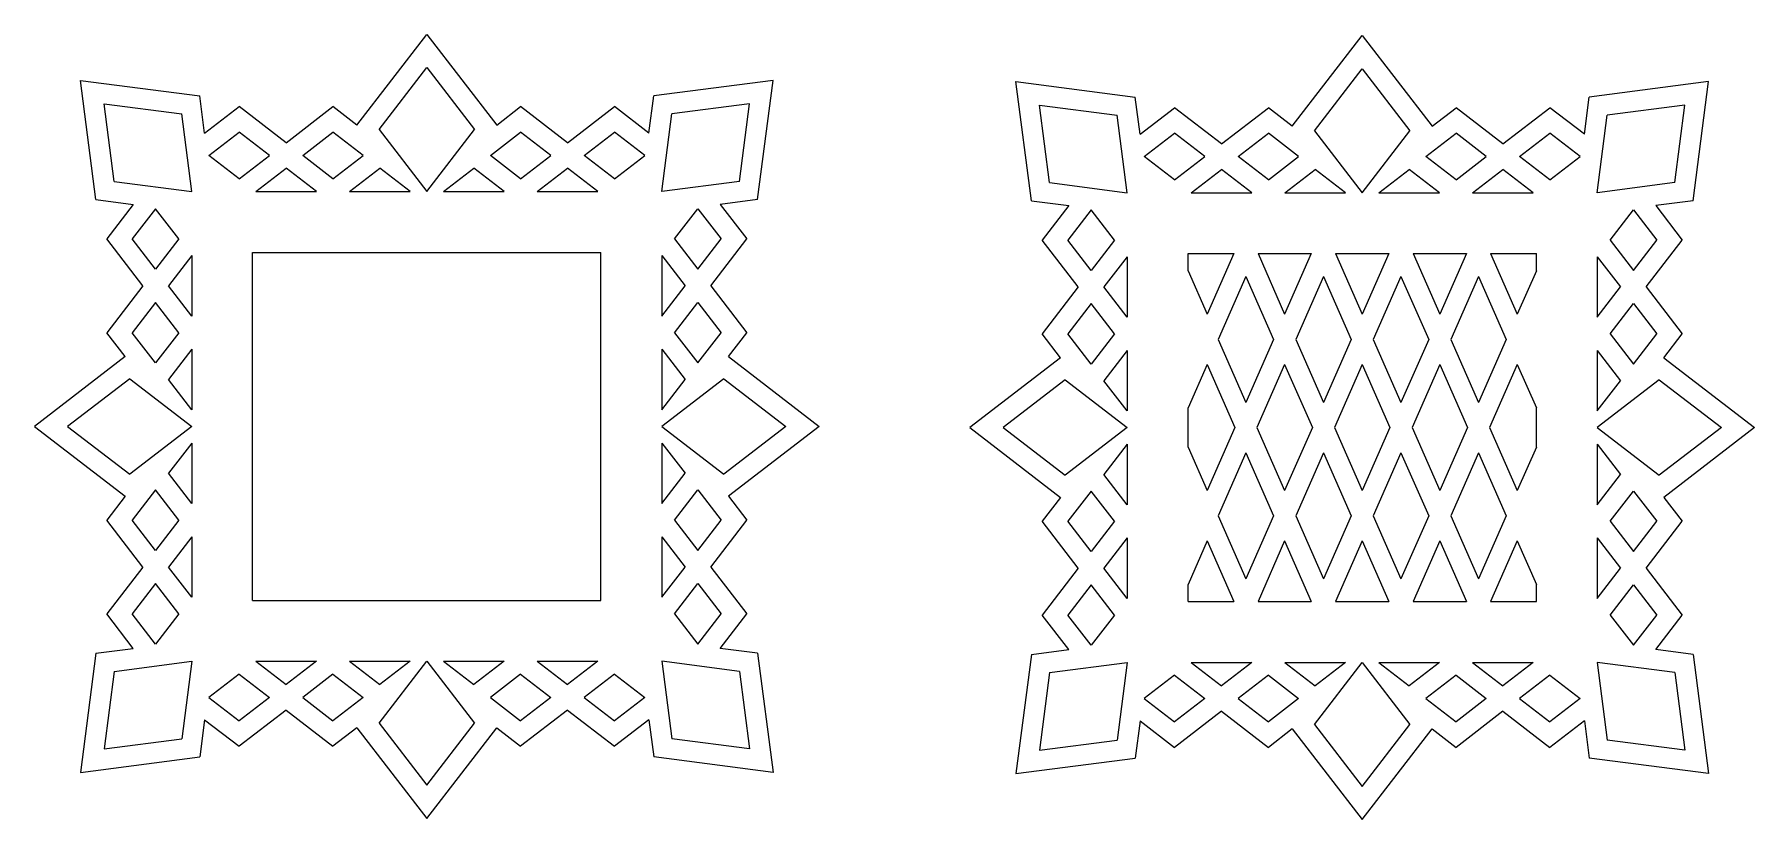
# Model space of a CAD drawing. Extents: x -361 to 216, y -54 to 223.
# Drawn here: x -255.9 to -86.3, y -51.1 to 26.4 of the extents above; entities that cross this region are included whole.
import ezdxf

# ---------------------------------------------------------------- set-up
doc = ezdxf.new("R2010")
doc.units = 0
doc.layers.get('0').update_dxf_attribs({"linetype": 'CONTINUOUS'})

msp = doc.modelspace()

# ---------------------------------------------------------------- linework, layer by layer
for p, q in [((-224.080771, 17.481173), (-217.19136, 26.425005)), ((-217.19136, 26.425005), (-210.301949, 17.481173)), ((-131.867606, 17.369942), (-124.978195, 26.313774)), ((-124.978195, 26.313774), (-118.088784, 17.369942)), ((-221.903894, 17.029804), (-217.19136, 23.147614)), ((-217.19136, 23.147614), (-212.478827, 17.029804)), ((-129.690728, 16.918574), (-124.978195, 23.036384)), ((-124.978195, 23.036384), (-120.265661, 16.918574)), ((-251.331898, 21.881349), (-239.571085, 20.355341)), ((-249.80589, 10.120537), (-251.331898, 21.881349)), ((-239.093876, 16.677525), (-239.571085, 20.355341)), ((-195.288845, 16.677525), (-194.811635, 20.355341)), ((-183.050823, 21.881349), (-194.811635, 20.355341)), ((-184.576831, 10.120537), (-183.050823, 21.881349)), ((-159.118732, 21.770119), (-147.35792, 20.244111)), ((-157.592724, 10.009306), (-159.118732, 21.770119)), ((-90.837657, 21.770119), (-102.59847, 20.244111)), ((-92.363665, 10.009306), (-90.837657, 21.770119)), ((-249.014433, 19.563884), (-241.356223, 18.570204)), ((-248.020752, 11.905675), (-249.014433, 19.563884)), ((-239.093876, 16.677525), (-235.690448, 19.299177)), ((-231.065676, 15.736727), (-235.690448, 19.299177)), ((-231.065676, 15.736727), (-226.440904, 19.299177)), ((-224.080771, 17.481173), (-226.440904, 19.299177)), ((-210.301949, 17.481173), (-207.941817, 19.299177)), ((-203.317045, 15.736727), (-207.941817, 19.299177)), ((-203.317045, 15.736727), (-198.692273, 19.299177)), ((-195.288845, 16.677525), (-198.692273, 19.299177)), ((-185.368288, 19.563884), (-193.026498, 18.570204)), ((-186.361969, 11.905675), (-185.368288, 19.563884)), ((-156.801267, 19.452653), (-149.143058, 18.458973)), ((-155.807586, 11.794444), (-156.801267, 19.452653)), ((-146.88071, 16.566295), (-147.35792, 20.244111)), ((-146.88071, 16.566295), (-143.477282, 19.187947)), ((-138.85251, 15.625497), (-143.477282, 19.187947)), ((-138.85251, 15.625497), (-134.227738, 19.187947)), ((-131.867606, 17.369942), (-134.227738, 19.187947)), ((-118.088784, 17.369942), (-115.728651, 19.187947)), ((-111.103879, 15.625497), (-115.728651, 19.187947)), ((-111.103879, 15.625497), (-106.479108, 19.187947)), ((-103.07568, 16.566295), (-106.479108, 19.187947)), ((-103.07568, 16.566295), (-102.59847, 20.244111)), ((-93.155123, 19.452653), (-100.813332, 18.458973)), ((-94.148803, 11.794444), (-93.155123, 19.452653)), ((-240.362543, 10.911994), (-241.356223, 18.570204)), ((-221.903894, 17.029804), (-217.19136, 10.911994)), ((-217.19136, 10.911994), (-212.478827, 17.029804)), ((-194.020178, 10.911994), (-193.026498, 18.570204)), ((-148.149377, 10.800764), (-149.143058, 18.458973)), ((-101.807012, 10.800764), (-100.813332, 18.458973)), ((-238.676524, 14.474444), (-235.690448, 16.774611)), ((-232.704371, 14.474444), (-235.690448, 16.774611)), ((-229.42698, 14.474444), (-226.440904, 16.774611)), ((-223.454828, 14.474444), (-226.440904, 16.774611)), ((-210.927893, 14.474444), (-207.941817, 16.774611)), ((-204.95574, 14.474444), (-207.941817, 16.774611)), ((-201.67835, 14.474444), (-198.692273, 16.774611)), ((-195.706197, 14.474444), (-198.692273, 16.774611)), ((-146.463358, 14.363214), (-143.477282, 16.663381)), ((-140.491206, 14.363214), (-143.477282, 16.663381)), ((-137.213815, 14.363214), (-134.227738, 16.663381)), ((-131.241662, 14.363214), (-134.227738, 16.663381)), ((-129.690728, 16.918574), (-124.978195, 10.800764)), ((-124.978195, 10.800764), (-120.265661, 16.918574)), ((-118.714728, 14.363214), (-115.728651, 16.663381)), ((-112.742575, 14.363214), (-115.728651, 16.663381)), ((-109.465184, 14.363214), (-106.479108, 16.663381)), ((-103.493031, 14.363214), (-106.479108, 16.663381)), ((-235.690448, 12.174277), (-238.676524, 14.474444)), ((-235.690448, 12.174277), (-232.704371, 14.474444)), ((-226.440904, 12.174277), (-229.42698, 14.474444)), ((-226.440904, 12.174277), (-223.454828, 14.474444)), ((-207.941817, 12.174277), (-210.927893, 14.474444)), ((-207.941817, 12.174277), (-204.95574, 14.474444)), ((-198.692273, 12.174277), (-201.67835, 14.474444)), ((-198.692273, 12.174277), (-195.706197, 14.474444)), ((-143.477282, 12.063047), (-146.463358, 14.363214)), ((-143.477282, 12.063047), (-140.491206, 14.363214)), ((-134.227738, 12.063047), (-137.213815, 14.363214)), ((-134.227738, 12.063047), (-131.241662, 14.363214)), ((-115.728651, 12.063047), (-118.714728, 14.363214)), ((-115.728651, 12.063047), (-112.742575, 14.363214)), ((-106.479108, 12.063047), (-109.465184, 14.363214)), ((-106.479108, 12.063047), (-103.493031, 14.363214)), ((-248.020752, 11.905675), (-240.362543, 10.911994)), ((-234.051752, 10.911994), (-231.065676, 13.212161)), ((-228.079599, 10.911994), (-231.065676, 13.212161)), ((-224.802209, 10.911994), (-221.816132, 13.212161)), ((-218.830056, 10.911994), (-221.816132, 13.212161)), ((-215.552665, 10.911994), (-212.566589, 13.212161)), ((-209.580512, 10.911994), (-212.566589, 13.212161)), ((-206.303121, 10.911994), (-203.317045, 13.212161)), ((-200.330969, 10.911994), (-203.317045, 13.212161)), ((-186.361969, 11.905675), (-194.020178, 10.911994)), ((-141.838587, 10.800764), (-138.85251, 13.100931)), ((-135.866434, 10.800764), (-138.85251, 13.100931)), ((-132.589043, 10.800764), (-129.602967, 13.100931)), ((-126.61689, 10.800764), (-129.602967, 13.100931)), ((-123.339499, 10.800764), (-120.353423, 13.100931)), ((-117.367347, 10.800764), (-120.353423, 13.100931)), ((-114.089956, 10.800764), (-111.103879, 13.100931)), ((-108.117803, 10.800764), (-111.103879, 13.100931)), ((-234.051752, 10.911994), (-228.079599, 10.911994)), ((-224.802209, 10.911994), (-218.830056, 10.911994)), ((-215.552665, 10.911994), (-209.580512, 10.911994)), ((-206.303121, 10.911994), (-200.330969, 10.911994)), ((-155.807586, 11.794444), (-148.149377, 10.800764)), ((-141.838587, 10.800764), (-135.866434, 10.800764)), ((-132.589043, 10.800764), (-126.61689, 10.800764)), ((-123.339499, 10.800764), (-117.367347, 10.800764)), ((-114.089956, 10.800764), (-108.117803, 10.800764)), ((-94.148803, 11.794444), (-101.807012, 10.800764)), ((-249.80589, 10.120537), (-246.128074, 9.643327)), ((-246.128074, 9.643327), (-248.749726, 6.239899)), ((-243.924993, 9.225975), (-246.22516, 6.239899)), ((-241.624826, 6.239899), (-243.924993, 9.225975)), ((-192.757895, 6.239899), (-190.457728, 9.225975)), ((-190.457728, 9.225975), (-188.157561, 6.239899)), ((-184.576831, 10.120537), (-188.254647, 9.643327)), ((-188.254647, 9.643327), (-185.632995, 6.239899)), ((-157.592724, 10.009306), (-153.914908, 9.532096)), ((-153.914908, 9.532096), (-156.53656, 6.128668)), ((-151.711827, 9.114745), (-154.011994, 6.128668)), ((-149.41166, 6.128668), (-151.711827, 9.114745)), ((-100.54473, 6.128668), (-98.244562, 9.114745)), ((-98.244562, 9.114745), (-95.944395, 6.128668)), ((-92.363665, 10.009306), (-96.041481, 9.532096)), ((-96.041481, 9.532096), (-93.419829, 6.128668)), ((-245.187276, 1.615127), (-248.749726, 6.239899)), ((-243.924993, 3.253823), (-246.22516, 6.239899)), ((-241.624826, 6.239899), (-243.924993, 3.253823)), ((-192.757895, 6.239899), (-190.457728, 3.253823)), ((-190.457728, 3.253823), (-188.157561, 6.239899)), ((-189.195445, 1.615127), (-185.632995, 6.239899)), ((-152.97411, 1.503897), (-156.53656, 6.128668)), ((-151.711827, 3.142592), (-154.011994, 6.128668)), ((-149.41166, 6.128668), (-151.711827, 3.142592)), ((-100.54473, 6.128668), (-98.244562, 3.142592)), ((-98.244562, 3.142592), (-95.944395, 6.128668)), ((-96.982279, 1.503897), (-93.419829, 6.128668)), ((-240.362543, 4.601204), (-242.66271, 1.615127)), ((-240.362543, 4.601204), (-240.362543, -1.370949)), ((-234.362543, -29.43037), (-234.362543, 4.911994)), ((-234.362543, 4.911994), (-200.020178, 4.911994)), ((-200.020178, -29.43037), (-200.020178, 4.911994)), ((-194.020178, 4.601204), (-191.720011, 1.615127)), ((-194.020178, 4.601204), (-194.020178, -1.370949)), ((-148.149377, 4.489973), (-150.449544, 1.503897)), ((-148.149377, 4.489973), (-148.149377, -1.48218)), ((-142.149377, 3.10283), (-142.149377, 4.800764)), ((-142.149377, 4.800764), (-137.642553, 4.800764)), ((-137.642553, 4.800764), (-140.268807, -1.179256)), ((-135.249755, 4.800764), (-132.623501, -1.179256)), ((-135.249755, 4.800764), (-129.997247, 4.800764)), ((-129.997247, 4.800764), (-132.623501, -1.179256)), ((-127.604449, 4.800764), (-124.978195, -1.179256)), ((-127.604449, 4.800764), (-122.351941, 4.800764)), ((-122.351941, 4.800764), (-124.978195, -1.179256)), ((-119.959142, 4.800764), (-117.332888, -1.179256)), ((-119.959142, 4.800764), (-114.706635, 4.800764)), ((-114.706635, 4.800764), (-117.332888, -1.179256)), ((-112.313836, 4.800764), (-109.687582, -1.179256)), ((-112.313836, 4.800764), (-107.807012, 4.800764)), ((-107.807012, 3.10283), (-107.807012, 4.800764)), ((-101.807012, 4.489973), (-99.506845, 1.503897)), ((-101.807012, 4.489973), (-101.807012, -1.48218)), ((-142.149377, 3.10283), (-140.268807, -1.179256)), ((-136.446154, 2.551132), (-139.176621, -3.666181)), ((-136.446154, 2.551132), (-133.715688, -3.666181)), ((-128.800848, 2.551132), (-131.531314, -3.666181)), ((-128.800848, 2.551132), (-126.070381, -3.666181)), ((-121.155542, 2.551132), (-123.886008, -3.666181)), ((-121.155542, 2.551132), (-118.425075, -3.666181)), ((-113.510235, 2.551132), (-116.240702, -3.666181)), ((-113.510235, 2.551132), (-110.779769, -3.666181)), ((-107.807012, 3.10283), (-109.687582, -1.179256)), ((-245.187276, 1.615127), (-248.749726, -3.009645)), ((-240.362543, -1.370949), (-242.66271, 1.615127)), ((-194.020178, -1.370949), (-191.720011, 1.615127)), ((-189.195445, 1.615127), (-185.632995, -3.009645)), ((-152.97411, 1.503897), (-156.53656, -3.120875)), ((-148.149377, -1.48218), (-150.449544, 1.503897)), ((-101.807012, -1.48218), (-99.506845, 1.503897)), ((-96.982279, 1.503897), (-93.419829, -3.120875)), ((-243.924993, -0.023568), (-246.22516, -3.009645)), ((-241.624826, -3.009645), (-243.924993, -0.023568)), ((-192.757895, -3.009645), (-190.457728, -0.023568)), ((-190.457728, -0.023568), (-188.157561, -3.009645)), ((-151.711827, -0.134799), (-154.011994, -3.120875)), ((-149.41166, -3.120875), (-151.711827, -0.134799)), ((-100.54473, -3.120875), (-98.244562, -0.134799)), ((-98.244562, -0.134799), (-95.944395, -3.120875)), ((-246.931722, -5.369777), (-248.749726, -3.009645)), ((-243.924993, -5.995721), (-246.22516, -3.009645)), ((-241.624826, -3.009645), (-243.924993, -5.995721)), ((-192.757895, -3.009645), (-190.457728, -5.995721)), ((-190.457728, -5.995721), (-188.157561, -3.009645)), ((-187.450999, -5.369777), (-185.632995, -3.009645)), ((-154.718556, -5.481008), (-156.53656, -3.120875)), ((-151.711827, -6.106952), (-154.011994, -3.120875)), ((-149.41166, -3.120875), (-151.711827, -6.106952)), ((-100.54473, -3.120875), (-98.244562, -6.106952)), ((-98.244562, -6.106952), (-95.944395, -3.120875)), ((-95.237834, -5.481008), (-93.419829, -3.120875)), ((-240.362543, -4.64834), (-242.66271, -7.634416)), ((-240.362543, -4.64834), (-240.362543, -10.620493)), ((-194.020178, -4.64834), (-191.720011, -7.634416)), ((-194.020178, -4.64834), (-194.020178, -10.620493)), ((-148.149377, -4.759571), (-150.449544, -7.745647)), ((-148.149377, -4.759571), (-148.149377, -10.731723)), ((-139.176621, -3.666181), (-136.446154, -9.883494)), ((-133.715688, -3.666181), (-136.446154, -9.883494)), ((-131.531314, -3.666181), (-128.800848, -9.883494)), ((-126.070381, -3.666181), (-128.800848, -9.883494)), ((-123.886008, -3.666181), (-121.155542, -9.883494)), ((-118.425075, -3.666181), (-121.155542, -9.883494)), ((-116.240702, -3.666181), (-113.510235, -9.883494)), ((-110.779769, -3.666181), (-113.510235, -9.883494)), ((-101.807012, -4.759571), (-101.807012, -10.731723)), ((-101.807012, -4.759571), (-99.506845, -7.745647)), ((-246.931722, -5.369777), (-255.875553, -12.259188)), ((-187.450999, -5.369777), (-178.507167, -12.259188)), ((-154.718556, -5.481008), (-163.662388, -12.370419)), ((-140.268807, -6.153106), (-142.149377, -10.435191)), ((-140.268807, -6.153106), (-137.538341, -12.370419)), ((-132.623501, -6.153106), (-135.353968, -12.370419)), ((-132.623501, -6.153106), (-129.893035, -12.370419)), ((-124.978195, -6.153106), (-127.708661, -12.370419)), ((-124.978195, -6.153106), (-122.247728, -12.370419)), ((-117.332888, -6.153106), (-120.063355, -12.370419)), ((-117.332888, -6.153106), (-114.602422, -12.370419)), ((-109.687582, -6.153106), (-112.418049, -12.370419)), ((-109.687582, -6.153106), (-107.807012, -10.435191)), ((-95.237834, -5.481008), (-86.294002, -12.370419)), ((-246.480353, -7.546655), (-252.598163, -12.259188)), ((-246.480353, -7.546655), (-240.362543, -12.259188)), ((-240.362543, -10.620493), (-242.66271, -7.634416)), ((-187.902368, -7.546655), (-194.020178, -12.259188)), ((-194.020178, -10.620493), (-191.720011, -7.634416)), ((-187.902368, -7.546655), (-181.784558, -12.259188)), ((-154.267187, -7.657885), (-160.384997, -12.370419)), ((-154.267187, -7.657885), (-148.149377, -12.370419)), ((-148.149377, -10.731723), (-150.449544, -7.745647)), ((-95.689202, -7.657885), (-101.807012, -12.370419)), ((-101.807012, -10.731723), (-99.506845, -7.745647)), ((-95.689202, -7.657885), (-89.571392, -12.370419)), ((-142.149377, -14.305646), (-142.149377, -10.435191)), ((-107.807012, -14.305646), (-107.807012, -10.435191)), ((-255.875553, -12.259188), (-246.931722, -19.148599)), ((-252.598163, -12.259188), (-246.480353, -16.971722)), ((-240.362543, -12.259188), (-246.480353, -16.971722)), ((-194.020178, -12.259188), (-187.902368, -16.971722)), ((-181.784558, -12.259188), (-187.902368, -16.971722)), ((-178.507167, -12.259188), (-187.450999, -19.148599)), ((-163.662388, -12.370419), (-154.718556, -19.25983)), ((-160.384997, -12.370419), (-154.267187, -17.082952)), ((-148.149377, -12.370419), (-154.267187, -17.082952)), ((-137.538341, -12.370419), (-140.268807, -18.587732)), ((-135.353968, -12.370419), (-132.623501, -18.587732)), ((-129.893035, -12.370419), (-132.623501, -18.587732)), ((-127.708661, -12.370419), (-124.978195, -18.587732)), ((-122.247728, -12.370419), (-124.978195, -18.587732)), ((-120.063355, -12.370419), (-117.332888, -18.587732)), ((-114.602422, -12.370419), (-117.332888, -18.587732)), ((-112.418049, -12.370419), (-109.687582, -18.587732)), ((-101.807012, -12.370419), (-95.689202, -17.082952)), ((-89.571392, -12.370419), (-95.689202, -17.082952)), ((-86.294002, -12.370419), (-95.237834, -19.25983)), ((-240.362543, -13.897884), (-242.66271, -16.88396)), ((-240.362543, -13.897884), (-240.362543, -19.870036)), ((-194.020178, -13.897884), (-194.020178, -19.870036)), ((-194.020178, -13.897884), (-191.720011, -16.88396)), ((-148.149377, -14.009114), (-150.449544, -16.995191)), ((-148.149377, -14.009114), (-148.149377, -19.981267)), ((-142.149377, -14.305646), (-140.268807, -18.587732)), ((-136.446154, -14.857344), (-139.176621, -21.074657)), ((-136.446154, -14.857344), (-133.715688, -21.074657)), ((-128.800848, -14.857344), (-131.531314, -21.074657)), ((-128.800848, -14.857344), (-126.070381, -21.074657)), ((-121.155542, -14.857344), (-123.886008, -21.074657)), ((-121.155542, -14.857344), (-118.425075, -21.074657)), ((-113.510235, -14.857344), (-116.240702, -21.074657)), ((-113.510235, -14.857344), (-110.779769, -21.074657)), ((-107.807012, -14.305646), (-109.687582, -18.587732)), ((-101.807012, -14.009114), (-99.506845, -16.995191)), ((-101.807012, -14.009114), (-101.807012, -19.981267)), ((-240.362543, -19.870036), (-242.66271, -16.88396)), ((-194.020178, -19.870036), (-191.720011, -16.88396)), ((-243.924993, -18.522655), (-246.22516, -21.508732)), ((-241.624826, -21.508732), (-243.924993, -18.522655)), ((-192.757895, -21.508732), (-190.457728, -18.522655)), ((-190.457728, -18.522655), (-188.157561, -21.508732)), ((-151.711827, -18.633886), (-154.011994, -21.619962)), ((-149.41166, -21.619962), (-151.711827, -18.633886)), ((-148.149377, -19.981267), (-150.449544, -16.995191)), ((-101.807012, -19.981267), (-99.506845, -16.995191)), ((-100.54473, -21.619962), (-98.244562, -18.633886)), ((-98.244562, -18.633886), (-95.944395, -21.619962)), ((-246.931722, -19.148599), (-248.749726, -21.508732)), ((-187.450999, -19.148599), (-185.632995, -21.508732)), ((-154.718556, -19.25983), (-156.53656, -21.619962)), ((-95.237834, -19.25983), (-93.419829, -21.619962)), ((-245.187276, -26.133504), (-248.749726, -21.508732)), ((-243.924993, -24.494808), (-246.22516, -21.508732)), ((-241.624826, -21.508732), (-243.924993, -24.494808)), ((-192.757895, -21.508732), (-190.457728, -24.494808)), ((-190.457728, -24.494808), (-188.157561, -21.508732)), ((-189.195445, -26.133504), (-185.632995, -21.508732)), ((-152.97411, -26.244734), (-156.53656, -21.619962)), ((-151.711827, -24.606039), (-154.011994, -21.619962)), ((-149.41166, -21.619962), (-151.711827, -24.606039)), ((-139.176621, -21.074657), (-136.446154, -27.29197)), ((-133.715688, -21.074657), (-136.446154, -27.29197)), ((-131.531314, -21.074657), (-128.800848, -27.29197)), ((-126.070381, -21.074657), (-128.800848, -27.29197)), ((-123.886008, -21.074657), (-121.155542, -27.29197)), ((-118.425075, -21.074657), (-121.155542, -27.29197)), ((-116.240702, -21.074657), (-113.510235, -27.29197)), ((-110.779769, -21.074657), (-113.510235, -27.29197)), ((-100.54473, -21.619962), (-98.244562, -24.606039)), ((-98.244562, -24.606039), (-95.944395, -21.619962)), ((-96.982279, -26.244734), (-93.419829, -21.619962)), ((-240.362543, -23.147427), (-242.66271, -26.133504)), ((-240.362543, -23.147427), (-240.362543, -29.11958)), ((-194.020178, -23.147427), (-191.720011, -26.133504)), ((-194.020178, -23.147427), (-194.020178, -29.11958)), ((-148.149377, -23.258658), (-150.449544, -26.244734)), ((-148.149377, -23.258658), (-148.149377, -29.230811)), ((-140.268807, -23.561582), (-142.149377, -27.843667)), ((-140.268807, -23.561582), (-137.642553, -29.541601)), ((-132.623501, -23.561582), (-135.249755, -29.541601)), ((-132.623501, -23.561582), (-129.997247, -29.541601)), ((-124.978195, -23.561582), (-127.604449, -29.541601)), ((-124.978195, -23.561582), (-122.351941, -29.541601)), ((-117.332888, -23.561582), (-119.959142, -29.541601)), ((-117.332888, -23.561582), (-114.706635, -29.541601)), ((-109.687582, -23.561582), (-112.313836, -29.541601)), ((-109.687582, -23.561582), (-107.807012, -27.843667)), ((-101.807012, -23.258658), (-99.506845, -26.244734)), ((-101.807012, -23.258658), (-101.807012, -29.230811)), ((-245.187276, -26.133504), (-248.749726, -30.758275)), ((-240.362543, -29.11958), (-242.66271, -26.133504)), ((-194.020178, -29.11958), (-191.720011, -26.133504)), ((-189.195445, -26.133504), (-185.632995, -30.758275)), ((-152.97411, -26.244734), (-156.53656, -30.869506)), ((-148.149377, -29.230811), (-150.449544, -26.244734)), ((-101.807012, -29.230811), (-99.506845, -26.244734)), ((-96.982279, -26.244734), (-93.419829, -30.869506)), ((-243.924993, -27.772199), (-246.22516, -30.758275)), ((-241.624826, -30.758275), (-243.924993, -27.772199)), ((-192.757895, -30.758275), (-190.457728, -27.772199)), ((-190.457728, -27.772199), (-188.157561, -30.758275)), ((-151.711827, -27.88343), (-154.011994, -30.869506)), ((-149.41166, -30.869506), (-151.711827, -27.88343)), ((-142.149377, -29.541601), (-142.149377, -27.843667)), ((-107.807012, -29.541601), (-107.807012, -27.843667)), ((-100.54473, -30.869506), (-98.244562, -27.88343)), ((-98.244562, -27.88343), (-95.944395, -30.869506)), ((-234.362543, -29.43037), (-200.020178, -29.43037)), ((-142.149377, -29.541601), (-137.642553, -29.541601)), ((-135.249755, -29.541601), (-129.997247, -29.541601)), ((-127.604449, -29.541601), (-122.351941, -29.541601)), ((-119.959142, -29.541601), (-114.706635, -29.541601)), ((-112.313836, -29.541601), (-107.807012, -29.541601)), ((-246.128074, -34.161703), (-248.749726, -30.758275)), ((-243.924993, -33.744352), (-246.22516, -30.758275)), ((-241.624826, -30.758275), (-243.924993, -33.744352)), ((-192.757895, -30.758275), (-190.457728, -33.744352)), ((-190.457728, -33.744352), (-188.157561, -30.758275)), ((-188.254647, -34.161703), (-185.632995, -30.758275)), ((-153.914908, -34.272934), (-156.53656, -30.869506)), ((-151.711827, -33.855582), (-154.011994, -30.869506)), ((-149.41166, -30.869506), (-151.711827, -33.855582)), ((-100.54473, -30.869506), (-98.244562, -33.855582)), ((-98.244562, -33.855582), (-95.944395, -30.869506)), ((-96.041481, -34.272934), (-93.419829, -30.869506)), ((-249.80589, -34.638913), (-251.331898, -46.399726)), ((-249.80589, -34.638913), (-246.128074, -34.161703)), ((-248.020752, -36.424051), (-240.362543, -35.43037)), ((-240.362543, -35.43037), (-241.356223, -43.08858)), ((-234.051752, -35.43037), (-231.065676, -37.730538)), ((-234.051752, -35.43037), (-228.079599, -35.43037)), ((-228.079599, -35.43037), (-231.065676, -37.730538)), ((-224.802209, -35.43037), (-218.830056, -35.43037)), ((-224.802209, -35.43037), (-221.816132, -37.730538)), ((-221.903894, -41.54818), (-217.19136, -35.43037)), ((-218.830056, -35.43037), (-221.816132, -37.730538)), ((-217.19136, -35.43037), (-212.478827, -41.54818)), ((-215.552665, -35.43037), (-209.580512, -35.43037)), ((-215.552665, -35.43037), (-212.566589, -37.730538)), ((-209.580512, -35.43037), (-212.566589, -37.730538)), ((-206.303121, -35.43037), (-203.317045, -37.730538)), ((-206.303121, -35.43037), (-200.330969, -35.43037)), ((-200.330969, -35.43037), (-203.317045, -37.730538)), ((-194.020178, -35.43037), (-193.026498, -43.08858)), ((-186.361969, -36.424051), (-194.020178, -35.43037)), ((-184.576831, -34.638913), (-188.254647, -34.161703)), ((-184.576831, -34.638913), (-183.050823, -46.399726)), ((-157.592724, -34.750144), (-159.118732, -46.510956)), ((-157.592724, -34.750144), (-153.914908, -34.272934)), ((-155.807586, -36.535282), (-148.149377, -35.541601)), ((-148.149377, -35.541601), (-149.143058, -43.19981)), ((-141.838587, -35.541601), (-138.85251, -37.841768)), ((-141.838587, -35.541601), (-135.866434, -35.541601)), ((-135.866434, -35.541601), (-138.85251, -37.841768)), ((-132.589043, -35.541601), (-129.602967, -37.841768)), ((-132.589043, -35.541601), (-126.61689, -35.541601)), ((-129.690728, -41.659411), (-124.978195, -35.541601)), ((-126.61689, -35.541601), (-129.602967, -37.841768)), ((-124.978195, -35.541601), (-120.265661, -41.659411)), ((-123.339499, -35.541601), (-117.367347, -35.541601)), ((-123.339499, -35.541601), (-120.353423, -37.841768)), ((-117.367347, -35.541601), (-120.353423, -37.841768)), ((-114.089956, -35.541601), (-111.103879, -37.841768)), ((-114.089956, -35.541601), (-108.117803, -35.541601)), ((-108.117803, -35.541601), (-111.103879, -37.841768)), ((-101.807012, -35.541601), (-100.813332, -43.19981)), ((-94.148803, -36.535282), (-101.807012, -35.541601)), ((-92.363665, -34.750144), (-96.041481, -34.272934)), ((-92.363665, -34.750144), (-90.837657, -46.510956)), ((-248.020752, -36.424051), (-249.014433, -44.08226)), ((-235.690448, -36.692653), (-238.676524, -38.992821)), ((-235.690448, -36.692653), (-232.704371, -38.992821)), ((-226.440904, -36.692653), (-229.42698, -38.992821)), ((-226.440904, -36.692653), (-223.454828, -38.992821)), ((-207.941817, -36.692653), (-210.927893, -38.992821)), ((-207.941817, -36.692653), (-204.95574, -38.992821)), ((-198.692273, -36.692653), (-201.67835, -38.992821)), ((-198.692273, -36.692653), (-195.706197, -38.992821)), ((-186.361969, -36.424051), (-185.368288, -44.08226)), ((-155.807586, -36.535282), (-156.801267, -44.193491)), ((-143.477282, -36.803884), (-146.463358, -39.104051)), ((-143.477282, -36.803884), (-140.491206, -39.104051)), ((-134.227738, -36.803884), (-137.213815, -39.104051)), ((-134.227738, -36.803884), (-131.241662, -39.104051)), ((-115.728651, -36.803884), (-118.714728, -39.104051)), ((-115.728651, -36.803884), (-112.742575, -39.104051)), ((-106.479108, -36.803884), (-109.465184, -39.104051)), ((-106.479108, -36.803884), (-103.493031, -39.104051)), ((-94.148803, -36.535282), (-93.155123, -44.193491)), ((-238.676524, -38.992821), (-235.690448, -41.292988)), ((-232.704371, -38.992821), (-235.690448, -41.292988)), ((-229.42698, -38.992821), (-226.440904, -41.292988)), ((-223.454828, -38.992821), (-226.440904, -41.292988)), ((-210.927893, -38.992821), (-207.941817, -41.292988)), ((-204.95574, -38.992821), (-207.941817, -41.292988)), ((-201.67835, -38.992821), (-198.692273, -41.292988)), ((-195.706197, -38.992821), (-198.692273, -41.292988)), ((-231.065676, -40.255103), (-235.690448, -43.817554)), ((-231.065676, -40.255103), (-226.440904, -43.817554)), ((-203.317045, -40.255103), (-207.941817, -43.817554)), ((-203.317045, -40.255103), (-198.692273, -43.817554)), ((-146.463358, -39.104051), (-143.477282, -41.404218)), ((-140.491206, -39.104051), (-143.477282, -41.404218)), ((-138.85251, -40.366334), (-143.477282, -43.928784)), ((-138.85251, -40.366334), (-134.227738, -43.928784)), ((-137.213815, -39.104051), (-134.227738, -41.404218)), ((-131.241662, -39.104051), (-134.227738, -41.404218)), ((-118.714728, -39.104051), (-115.728651, -41.404218)), ((-112.742575, -39.104051), (-115.728651, -41.404218)), ((-111.103879, -40.366334), (-115.728651, -43.928784)), ((-111.103879, -40.366334), (-106.479108, -43.928784)), ((-109.465184, -39.104051), (-106.479108, -41.404218)), ((-103.493031, -39.104051), (-106.479108, -41.404218)), ((-239.093876, -41.195902), (-239.571085, -44.873718)), ((-239.093876, -41.195902), (-235.690448, -43.817554)), ((-224.080771, -41.999549), (-226.440904, -43.817554)), ((-224.080771, -41.999549), (-217.19136, -50.943381)), ((-221.903894, -41.54818), (-217.19136, -47.66599)), ((-217.19136, -47.66599), (-212.478827, -41.54818)), ((-217.19136, -50.943381), (-210.301949, -41.999549)), ((-210.301949, -41.999549), (-207.941817, -43.817554)), ((-195.288845, -41.195902), (-198.692273, -43.817554)), ((-195.288845, -41.195902), (-194.811635, -44.873718)), ((-146.88071, -41.307132), (-147.35792, -44.984948)), ((-146.88071, -41.307132), (-143.477282, -43.928784)), ((-131.867606, -42.11078), (-134.227738, -43.928784)), ((-131.867606, -42.11078), (-124.978195, -51.054612)), ((-129.690728, -41.659411), (-124.978195, -47.777221)), ((-124.978195, -47.777221), (-120.265661, -41.659411)), ((-124.978195, -51.054612), (-118.088784, -42.11078)), ((-118.088784, -42.11078), (-115.728651, -43.928784)), ((-103.07568, -41.307132), (-106.479108, -43.928784)), ((-103.07568, -41.307132), (-102.59847, -44.984948)), ((-249.014433, -44.08226), (-241.356223, -43.08858)), ((-185.368288, -44.08226), (-193.026498, -43.08858)), ((-156.801267, -44.193491), (-149.143058, -43.19981)), ((-93.155123, -44.193491), (-100.813332, -43.19981)), ((-251.331898, -46.399726), (-239.571085, -44.873718)), ((-183.050823, -46.399726), (-194.811635, -44.873718)), ((-159.118732, -46.510956), (-147.35792, -44.984948)), ((-90.837657, -46.510956), (-102.59847, -44.984948))]:
    msp.add_line(p, q)

doc.saveas('drawing.dxf')
